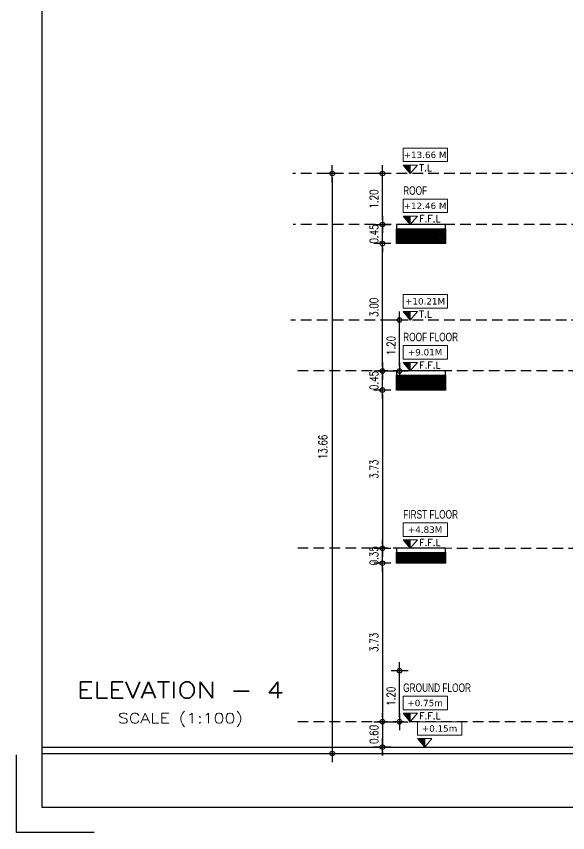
# Model space of a CAD drawing. Header units: millimetres. Extents: x -11627 to -10952, y 10244 to 10588.
# Drawn here: x -11051.57 to -11038.59, y 10392.04 to 10411.27 of the extents above; entities that cross this region are included whole.
import ezdxf
from ezdxf.enums import TextEntityAlignment as Align

# ---------------------------------------------------------------- set-up
doc = ezdxf.new("R2010")
doc.units = ezdxf.units.MM
doc.header["$PDMODE"] = 35
doc.linetypes.add('HIDDEN', pattern=[0.375, 0.25, -0.125])
doc.layers.get('0').update_dxf_attribs({"lineweight": 5})
doc.layers.get('DEFPOINTS').update_dxf_attribs({"lineweight": 5})
for name, color, linetype in [('A-ELEV MOULDING', 15, 'Continuous'), ('A-FINISHING', 52, 'Continuous'), ('A-OUTER DIMENSION', 52, 'Continuous'), ('A-REFLECT UP', 8, 'HIDDEN'), ('A-ROAD', 43, 'Continuous')]:
    doc.layers.add(name, color=color, linetype=linetype)
for name, color, linetype, lineweight in [('A-GEN-TEXT.', 3, 'Continuous', 13), ('A-LEVEL TAG', 23, 'Continuous', 9), ('A-TEXT', 3, 'Continuous', 13), ('A-WALL', 4, 'Continuous', 30), ('BORDER A1', 7, 'Continuous', 100), ('HATCH', 8, 'Continuous', 0), ('Title Block', 7, 'Continuous', 0)]:
    doc.layers.add(name, color=color, linetype=linetype, lineweight=lineweight)
doc.styles.add('frame', font='verdana.ttf', dxfattribs={"width": 5})
doc.styles.add('GROUND FLOOR XREF - option 3$0$VILLA GF XREF$0$ROMANC', font='romanc__.ttf')
doc.styles.add('SIMPLEX', font='romans.shx', dxfattribs={"width": 0.75})
doc.styles.add('TEXTN', font='techl___.ttf', dxfattribs={"height": 0.15})
doc.styles.add('TEXTS', font='arial.ttf', dxfattribs={"width": 0.8})
doc.styles.add('Title-Big', font='ROMANS.shx', dxfattribs={"height": 0.5})
doc.styles.add('Title-Small', font='ROMANS.shx', dxfattribs={"height": 0.25})
doc.dimstyles.new('D100', dxfattribs={"dimtxt": 0.2, "dimasz": 0.1, "dimexe": 0.18, "dimexo": 0.0625, "dimgap": 0.1, "dimtad": 1, "dimzin": 0, "dimdsep": 46, "dimtxsty": 'SIMPLEX', "dimblk": 'DOT1', "dimcen": 0.1, "dimse1": 1, "dimse2": 1, "dimclrd": 256, "dimclre": 256, "dimclrt": 256, "dimadec": 0, "dimazin": 0, "dimtfac": 5, "dimtix": 1, "dimtmove": 2, "dimatfit": 3, "dimfxl": 1, "dimtolj": 1, "dimtzin": 0, "dimlwd": -1, "dimlwe": -1, "dimarcsym": 0})

# ---------------------------------------------------------------- blocks, each defined once
blk = doc.blocks.new('TAG-ELE-LVL')
at = {"layer": 'A-LEVEL TAG'}
for p, q in [((-0.21, 0.35), (-0.21, 0.75)), ((-0.21, 0.75), (1.09, 0.75)), ((1.09, 0.35), (1.09, 0.75)), ((-0.21, 0.35), (1.09, 0.35)), ((0, 0), (0, 0.25))]:
    blk.add_line(p, q, dxfattribs=at)
blk.add_lwpolyline([(0, 0), (0.21, 0.25), (-0.21, 0.25)], close=True, dxfattribs=at)
at = {"layer": 'A-LEVEL TAG', "color": 251}
blk.add_solid([(-0.21, 0.25), (0, 0), (0, 0.25)], dxfattribs=at)
at = {"layer": 'A-LEVEL TAG', "color": 50, "style": 'TEXTS', "width": 0.75}
blk.add_attdef('FLOOR-NAME', text='', height=0.25, dxfattribs=at).set_placement((-0.21, 0.8), align=Align.BOTTOM_LEFT)
blk.add_attdef('LVL', text='', height=0.225, dxfattribs=at).set_placement((0.44, 0.55), align=Align.MIDDLE_CENTER)
at = {"layer": 'A-LEVEL TAG', "color": 50, "style": 'TEXTN', "width": 0.75}
blk.add_attdef('-', (0.361, 0.07), '', height=0.175, dxfattribs=at)
blk = doc.blocks.new('DOT1')
at = {"color": 0}
for p, q in [((0, -2), (0, 2)), ((-2, 0), (2, 0))]:
    blk.add_line(p, q, dxfattribs=at)
blk.add_circle((0, 0), 0.54, dxfattribs=at)
blk = doc.blocks.new('*D175')
at = {"layer": 'A-OUTER DIMENSION', "transparency": 16777216}
blk.add_line((-11042.95, 10402.37), (-11042.95, 10398.842), dxfattribs=at)
at = {"layer": 'DEFPOINTS', "color": 0, "transparency": 16777216}
for p in [(-11042.193, 10402.47), (-11042.95, 10398.742), (-11042.193, 10398.742)]:
    blk.add_point(p, dxfattribs=at)
at = {"layer": 'A-OUTER DIMENSION', "transparency": 16777216, "xscale": 0.1, "yscale": 0.1, "zscale": 0.1}
for p, rotation in [((-11042.95, 10402.47), 90), ((-11042.95, 10398.742), 270)]:
    blk.add_blockref('DOT1', p, dxfattribs=dict(at, rotation=rotation))
at = {"layer": 'A-OUTER DIMENSION', "transparency": 16777216, "insert": (-11043.15, 10400.606), "char_height": 0.2, "attachment_point": 5, "rotation": 90, "style": 'SIMPLEX'}
blk.add_mtext('\\A1;3.73', dxfattribs=at)
blk = doc.blocks.new('*D176')
at = {"layer": 'A-OUTER DIMENSION', "transparency": 16777216}
blk.add_line((-11042.95, 10403.02), (-11042.95, 10405.82), dxfattribs=at)
at = {"layer": 'DEFPOINTS', "color": 0, "transparency": 16777216}
for p in [(-11042.962, 10405.92), (-11042.95, 10405.92), (-11042.95, 10402.92)]:
    blk.add_point(p, dxfattribs=at)
at = {"layer": 'A-OUTER DIMENSION', "transparency": 16777216, "xscale": 0.1, "yscale": 0.1, "zscale": 0.1}
for p, rotation in [((-11042.95, 10405.92), 90), ((-11042.95, 10402.92), 270)]:
    blk.add_blockref('DOT1', p, dxfattribs=dict(at, rotation=rotation))
at = {"layer": 'A-OUTER DIMENSION', "transparency": 16777216, "insert": (-11043.15, 10404.42), "char_height": 0.2, "attachment_point": 5, "rotation": 90, "style": 'SIMPLEX'}
blk.add_mtext('\\A1;3.00', dxfattribs=at)
blk = doc.blocks.new('*D177')
at = {"layer": 'A-OUTER DIMENSION', "transparency": 16777216}
blk.add_line((-11042.95, 10398.292), (-11042.95, 10394.759), dxfattribs=at)
at = {"layer": 'DEFPOINTS', "color": 0, "transparency": 16777216}
for p in [(-11042.95, 10398.392), (-11042.95, 10394.659), (-11042.95, 10394.659)]:
    blk.add_point(p, dxfattribs=at)
at = {"layer": 'A-OUTER DIMENSION', "transparency": 16777216, "xscale": 0.1, "yscale": 0.1, "zscale": 0.1}
for p, rotation in [((-11042.95, 10398.392), 90), ((-11042.95, 10394.659), 270)]:
    blk.add_blockref('DOT1', p, dxfattribs=dict(at, rotation=rotation))
at = {"layer": 'A-OUTER DIMENSION', "transparency": 16777216, "insert": (-11043.15, 10396.525), "char_height": 0.2, "attachment_point": 5, "rotation": 90, "style": 'SIMPLEX'}
blk.add_mtext('\\A1;3.73', dxfattribs=at)
blk = doc.blocks.new('*D178')
at = {"layer": 'A-OUTER DIMENSION', "transparency": 16777216}
blk.add_line((-11044.131, 10407.47), (-11044.131, 10394.009), dxfattribs=at)
at = {"layer": 'DEFPOINTS', "color": 0, "transparency": 16777216}
for p in [(-11038.857, 10407.57, 0.002), (-11044.131, 10393.909), (-11040.484, 10393.909)]:
    blk.add_point(p, dxfattribs=at)
at = {"layer": 'A-OUTER DIMENSION', "transparency": 16777216, "xscale": 0.1, "yscale": 0.1, "zscale": 0.1}
for p, rotation in [((-11044.131, 10407.57), 90), ((-11044.131, 10393.909), 270)]:
    blk.add_blockref('DOT1', p, dxfattribs=dict(at, rotation=rotation))
at = {"layer": 'A-OUTER DIMENSION', "transparency": 16777216, "insert": (-11044.352, 10401.13), "char_height": 0.2, "attachment_point": 5, "rotation": 90, "style": 'SIMPLEX'}
blk.add_mtext('\\A1;13.66', dxfattribs=at)
blk = doc.blocks.new('*D179')
at = {"layer": 'A-OUTER DIMENSION', "transparency": 16777216}
for p, q in [((-11042.95, 10394.759), (-11042.95, 10394.859)), ((-11042.95, 10394.659), (-11042.95, 10394.059)), ((-11042.95, 10393.959), (-11042.95, 10393.859))]:
    blk.add_line(p, q, dxfattribs=at)
at = {"layer": 'DEFPOINTS', "color": 0, "transparency": 16777216}
for p in [(-11042.95, 10394.659), (-11042.95, 10394.059), (-11042.95, 10394.059)]:
    blk.add_point(p, dxfattribs=at)
at = {"layer": 'A-OUTER DIMENSION', "transparency": 16777216, "xscale": 0.1, "yscale": 0.1, "zscale": 0.1}
for p, rotation in [((-11042.95, 10394.659), 270), ((-11042.95, 10394.059), 90)]:
    blk.add_blockref('DOT1', p, dxfattribs=dict(at, rotation=rotation))
at = {"layer": 'A-OUTER DIMENSION', "transparency": 16777216, "insert": (-11043.15, 10394.359), "char_height": 0.2, "attachment_point": 5, "rotation": 90, "style": 'SIMPLEX'}
blk.add_mtext('\\A1;0.60', dxfattribs=at)
blk = doc.blocks.new('*D180')
at = {"layer": 'A-OUTER DIMENSION', "transparency": 16777216}
for p, q in [((-11042.95, 10398.842), (-11042.95, 10398.942)), ((-11042.95, 10398.392), (-11042.95, 10398.742)), ((-11042.95, 10398.292), (-11042.95, 10398.192))]:
    blk.add_line(p, q, dxfattribs=at)
at = {"layer": 'DEFPOINTS', "color": 0, "transparency": 16777216}
for p in [(-11042.95, 10398.742), (-11042.95, 10398.742), (-11042.95, 10398.392)]:
    blk.add_point(p, dxfattribs=at)
at = {"layer": 'A-OUTER DIMENSION', "transparency": 16777216, "xscale": 0.1, "yscale": 0.1, "zscale": 0.1}
for p, rotation in [((-11042.95, 10398.742), 270), ((-11042.95, 10398.392), 90)]:
    blk.add_blockref('DOT1', p, dxfattribs=dict(at, rotation=rotation))
at = {"layer": 'A-OUTER DIMENSION', "transparency": 16777216, "insert": (-11043.15, 10398.567), "char_height": 0.2, "attachment_point": 5, "rotation": 90, "style": 'SIMPLEX'}
blk.add_mtext('\\A1;0.35', dxfattribs=at)
blk = doc.blocks.new('*D181')
at = {"layer": 'A-OUTER DIMENSION', "transparency": 16777216}
for p, q in [((-11042.95, 10403.02), (-11042.95, 10403.12)), ((-11042.95, 10402.47), (-11042.95, 10402.92)), ((-11042.95, 10402.37), (-11042.95, 10402.27))]:
    blk.add_line(p, q, dxfattribs=at)
at = {"layer": 'DEFPOINTS', "color": 0, "transparency": 16777216}
for p in [(-11042.95, 10402.92), (-11042.95, 10402.92), (-11042.95, 10402.47)]:
    blk.add_point(p, dxfattribs=at)
at = {"layer": 'A-OUTER DIMENSION', "transparency": 16777216, "xscale": 0.1, "yscale": 0.1, "zscale": 0.1}
for p, rotation in [((-11042.95, 10402.92), 270), ((-11042.95, 10402.47), 90)]:
    blk.add_blockref('DOT1', p, dxfattribs=dict(at, rotation=rotation))
at = {"layer": 'A-OUTER DIMENSION', "transparency": 16777216, "insert": (-11043.15, 10402.695), "char_height": 0.2, "attachment_point": 5, "rotation": 90, "style": 'SIMPLEX'}
blk.add_mtext('\\A1;0.45', dxfattribs=at)
blk = doc.blocks.new('*D182')
at = {"layer": 'A-OUTER DIMENSION', "transparency": 16777216}
for p, q in [((-11042.95, 10406.47), (-11042.95, 10406.57)), ((-11042.95, 10405.92), (-11042.95, 10406.37)), ((-11042.95, 10405.82), (-11042.95, 10405.72))]:
    blk.add_line(p, q, dxfattribs=at)
at = {"layer": 'DEFPOINTS', "color": 0, "transparency": 16777216}
for p in [(-11042.95, 10406.37), (-11042.95, 10406.37), (-11042.95, 10405.92)]:
    blk.add_point(p, dxfattribs=at)
at = {"layer": 'A-OUTER DIMENSION', "transparency": 16777216, "xscale": 0.1, "yscale": 0.1, "zscale": 0.1}
for p, rotation in [((-11042.95, 10406.37), 270), ((-11042.95, 10405.92), 90)]:
    blk.add_blockref('DOT1', p, dxfattribs=dict(at, rotation=rotation))
at = {"layer": 'A-OUTER DIMENSION', "transparency": 16777216, "insert": (-11043.15, 10406.145), "char_height": 0.2, "attachment_point": 5, "rotation": 90, "style": 'SIMPLEX'}
blk.add_mtext('\\A1;0.45', dxfattribs=at)
blk = doc.blocks.new('*D183')
at = {"layer": 'A-OUTER DIMENSION', "transparency": 16777216}
blk.add_line((-11042.95, 10406.47), (-11042.95, 10407.47), dxfattribs=at)
at = {"layer": 'DEFPOINTS', "color": 0, "transparency": 16777216}
for p in [(-11043.31, 10407.57), (-11042.95, 10407.57), (-11042.95, 10406.37)]:
    blk.add_point(p, dxfattribs=at)
at = {"layer": 'A-OUTER DIMENSION', "transparency": 16777216, "xscale": 0.1, "yscale": 0.1, "zscale": 0.1}
for p, rotation in [((-11042.95, 10407.57), 90), ((-11042.95, 10406.37), 270)]:
    blk.add_blockref('DOT1', p, dxfattribs=dict(at, rotation=rotation))
at = {"layer": 'A-OUTER DIMENSION', "transparency": 16777216, "insert": (-11043.15, 10406.97), "char_height": 0.2, "attachment_point": 5, "rotation": 90, "style": 'SIMPLEX'}
blk.add_mtext('\\A1;1.20', dxfattribs=at)
blk = doc.blocks.new('*D184')
at = {"layer": 'A-OUTER DIMENSION', "transparency": 16777216}
blk.add_line((-11042.548, 10403.02), (-11042.548, 10404.02), dxfattribs=at)
at = {"layer": 'DEFPOINTS', "color": 0, "transparency": 16777216}
for p in [(-11042.548, 10404.12), (-11042.548, 10404.12), (-11042.619, 10402.92)]:
    blk.add_point(p, dxfattribs=at)
at = {"layer": 'A-OUTER DIMENSION', "transparency": 16777216, "xscale": 0.1, "yscale": 0.1, "zscale": 0.1}
for p, rotation in [((-11042.548, 10404.12), 90), ((-11042.548, 10402.92), 270)]:
    blk.add_blockref('DOT1', p, dxfattribs=dict(at, rotation=rotation))
at = {"layer": 'A-OUTER DIMENSION', "transparency": 16777216, "insert": (-11042.748, 10403.52), "char_height": 0.2, "attachment_point": 5, "rotation": 90, "style": 'SIMPLEX'}
blk.add_mtext('\\A1;1.20', dxfattribs=at)
blk = doc.blocks.new('*D185')
at = {"layer": 'A-OUTER DIMENSION', "transparency": 16777216}
blk.add_line((-11042.548, 10394.759), (-11042.548, 10395.759), dxfattribs=at)
at = {"layer": 'DEFPOINTS', "color": 0, "transparency": 16777216}
for p in [(-11042.548, 10395.859), (-11042.548, 10395.859), (-11042.619, 10394.659)]:
    blk.add_point(p, dxfattribs=at)
at = {"layer": 'A-OUTER DIMENSION', "transparency": 16777216, "xscale": 0.1, "yscale": 0.1, "zscale": 0.1}
for p, rotation in [((-11042.548, 10395.859), 90), ((-11042.548, 10394.659), 270)]:
    blk.add_blockref('DOT1', p, dxfattribs=dict(at, rotation=rotation))
at = {"layer": 'A-OUTER DIMENSION', "transparency": 16777216, "insert": (-11042.748, 10395.259), "char_height": 0.2, "attachment_point": 5, "rotation": 90, "style": 'SIMPLEX'}
blk.add_mtext('\\A1;1.20', dxfattribs=at)
blk = doc.blocks.new('Title')
at = {"color": 4, "style": 'Title-Big'}
blk.add_attdef('DRAWNAME', text='', height=0.4, dxfattribs=at).set_placement((0, 0), align=Align.MIDDLE_CENTER)
at = {"color": 0, "style": 'Title-Small'}
blk.add_attdef('SCALE', text='', height=0.25, dxfattribs=at).set_placement((0, -0.688), align=Align.MIDDLE_CENTER)
blk = doc.blocks.new('ADM FRAME-A2')
at = {"layer": 'BORDER A1', "lineweight": 25}
blk.add_lwpolyline([(-58.529, 2.457), (-11.557, 2.457), (-11.557, 40.943), (-58.529, 40.943)], close=True, dxfattribs=at)
blk.add_lwpolyline([(-57.297, 1.856), (-59.13, 1.856), (-59.13, 3.689)], dxfattribs=at)

msp = doc.modelspace()

# ---------------------------------------------------------------- hatches: boundary and pattern name
at = {"layer": 'HATCH'}
h = msp.add_hatch(dxfattribs=at)
h.set_pattern_fill('ANSI31', color=256, scale=0.2, style=0)
h.set_pattern_definition([(45, (-11062.787084, 10371.615656), (-0.01767767, 0.01767767), [])])
h.paths.add_polyline_path([(-11042.619, 10406.27), (-11042.619, 10405.92), (-11041.469, 10405.92), (-11041.469, 10406.27)])
h = msp.add_hatch(dxfattribs=at)
h.set_pattern_fill('ANSI31', color=256, scale=0.2, style=0)
h.set_pattern_definition([(45, (-11062.787084, 10368.165656), (-0.01767767, 0.01767767), [])])
h.paths.add_polyline_path([(-11042.619, 10402.82), (-11042.619, 10402.47), (-11041.469, 10402.47), (-11041.469, 10402.82)])
h = msp.add_hatch(dxfattribs=at)
h.set_pattern_fill('ANSI31', color=256, scale=0.2, style=0)
h.set_pattern_definition([(45, (-11062.787084, 10364.037771), (-0.01767767, 0.01767767), [])])
h.paths.add_polyline_path([(-11042.619, 10398.642), (-11042.619, 10398.392), (-11041.469, 10398.392), (-11041.469, 10398.642)])

# ---------------------------------------------------------------- linework, layer by layer
at = {"layer": 'A-ELEV MOULDING'}
msp.add_line((-11050.969, 10394.059, 5.554), (-11005.369, 10394.059, 5.554), dxfattribs=at)
at = {"layer": 'A-FINISHING', "elevation": 5.547}
for points in [[(-11041.469, 10406.27), (-11041.469, 10406.37), (-11042.619, 10406.37), (-11042.619, 10406.27)], [(-11041.469, 10402.82), (-11041.469, 10402.92), (-11042.619, 10402.92), (-11042.619, 10402.82)], [(-11041.469, 10398.642), (-11041.469, 10398.742), (-11042.619, 10398.742), (-11042.619, 10398.642)]]:
    msp.add_lwpolyline(points, dxfattribs=at)
at = {"layer": 'A-REFLECT UP'}
for p, q in [((-11026.62, 10407.57, 5.547), (-11045.063, 10407.57, 5.547)), ((-11026.62, 10406.37, 5.547), (-11045.054, 10406.37, 5.547)), ((-11026.62, 10404.12, 5.547), (-11045.106, 10404.12, 5.547)), ((-11015.82, 10402.92, 5.547), (-11045.054, 10402.92, 5.547)), ((-11015.82, 10398.691, 5.547), (-11045.066, 10398.749, 5.547)), ((-11015.82, 10394.659, 5.547), (-11045.058, 10394.659, 5.547))]:
    msp.add_line(p, q, dxfattribs=at)
at = {"layer": 'A-ROAD'}
msp.add_line((-11050.969, 10393.909, 5.554), (-11005.369, 10393.909, 5.554), dxfattribs=at)
at = {"layer": 'A-WALL', "elevation": 5.547}
for points in [[(-11042.619, 10405.92), (-11042.619, 10406.27), (-11041.469, 10406.27), (-11041.469, 10405.92)], [(-11042.619, 10402.47), (-11042.619, 10402.82), (-11041.469, 10402.82), (-11041.469, 10402.47)], [(-11042.619, 10398.392), (-11042.619, 10398.642), (-11041.469, 10398.642), (-11041.469, 10398.392)]]:
    msp.add_lwpolyline(points, close=True, dxfattribs=at)

# ---------------------------------------------------------------- block references
at = {"layer": 'A-LEVEL TAG'}
ref = msp.add_blockref('TAG-ELE-LVL', (-11042.294, 10407.57, 5.547), dxfattribs=dict(at, xscale=0.8, yscale=0.8))
ref.add_attrib('-', 'T.L', (-11042.082, 10407.626, 5.547), dxfattribs={"layer": 'A-GEN-TEXT.', "height": 0.16, "style": 'GROUND FLOOR XREF - option 3$0$VILLA GF XREF$0$ROMANC'})
ref.add_attrib('LVL', '+13.66 M', dxfattribs={"layer": 'A-GEN-TEXT.', "height": 0.1503, "style": 'frame'}).set_placement((-11041.946, 10408.01, 5.547), align=Align.MIDDLE_CENTER)
ref = msp.add_blockref('TAG-ELE-LVL', (-11042.294, 10406.37, 5.547), dxfattribs=dict(at, xscale=0.8, yscale=0.8))
ref.add_attrib('FLOOR-NAME', 'ROOF', dxfattribs={"color": 50, "height": 0.2, "style": 'TEXTS', "width": 0.7}).set_placement((-11042.462, 10407.01, 5.547), align=Align.BOTTOM_LEFT)
ref.add_attrib('-', 'F.F.L', (-11042.082, 10406.426, 5.547), dxfattribs={"layer": 'A-GEN-TEXT.', "height": 0.16, "style": 'GROUND FLOOR XREF - option 3$0$VILLA GF XREF$0$ROMANC'})
ref.add_attrib('LVL', '+12.46 M', dxfattribs={"layer": 'A-GEN-TEXT.', "height": 0.1503, "style": 'frame'}).set_placement((-11041.946, 10406.81, 5.547), align=Align.MIDDLE_CENTER)
ref = msp.add_blockref('TAG-ELE-LVL', (-11042.294, 10404.12, 5.547), dxfattribs=dict(at, xscale=0.8, yscale=0.8))
ref.add_attrib('-', 'T.L', (-11042.082, 10404.176, 5.547), dxfattribs={"layer": 'A-GEN-TEXT.', "height": 0.16, "style": 'GROUND FLOOR XREF - option 3$0$VILLA GF XREF$0$ROMANC'})
ref.add_attrib('LVL', '+10.21M', dxfattribs={"layer": 'A-GEN-TEXT.', "height": 0.1503, "style": 'frame'}).set_placement((-11041.946, 10404.56, 5.547), align=Align.MIDDLE_CENTER)
ref = msp.add_blockref('TAG-ELE-LVL', (-11042.294, 10402.92, 5.547), dxfattribs=dict(at, xscale=0.8, yscale=0.8))
ref.add_attrib('FLOOR-NAME', 'ROOF FLOOR', dxfattribs={"color": 50, "height": 0.2, "style": 'TEXTS', "width": 0.7}).set_placement((-11042.462, 10403.56, 5.547), align=Align.BOTTOM_LEFT)
ref.add_attrib('-', 'F.F.L', (-11042.082, 10402.976, 5.547), dxfattribs={"layer": 'A-GEN-TEXT.', "height": 0.16, "style": 'GROUND FLOOR XREF - option 3$0$VILLA GF XREF$0$ROMANC'})
ref.add_attrib('LVL', '+9.01M', dxfattribs={"layer": 'A-GEN-TEXT.', "height": 0.1503, "style": 'frame'}).set_placement((-11041.946, 10403.36, 5.547), align=Align.MIDDLE_CENTER)
ref = msp.add_blockref('TAG-ELE-LVL', (-11042.294, 10398.742, 5.547), dxfattribs=dict(at, xscale=0.8, yscale=0.8))
ref.add_attrib('FLOOR-NAME', 'FIRST FLOOR', dxfattribs={"color": 50, "height": 0.2, "style": 'TEXTS', "width": 0.7}).set_placement((-11042.462, 10399.382, 5.547), align=Align.BOTTOM_LEFT)
ref.add_attrib('-', 'F.F.L', (-11042.082, 10398.798, 5.547), dxfattribs={"layer": 'A-GEN-TEXT.', "height": 0.16, "style": 'GROUND FLOOR XREF - option 3$0$VILLA GF XREF$0$ROMANC'})
ref.add_attrib('LVL', '+4.83M', dxfattribs={"layer": 'A-GEN-TEXT.', "height": 0.1503, "style": 'frame'}).set_placement((-11041.946, 10399.182, 5.547), align=Align.MIDDLE_CENTER)
ref = msp.add_blockref('TAG-ELE-LVL', (-11042.294, 10394.659, 5.547), dxfattribs=dict(at, xscale=0.8, yscale=0.8))
ref.add_attrib('FLOOR-NAME', 'GROUND FLOOR', dxfattribs={"color": 50, "height": 0.2, "style": 'TEXTS', "width": 0.7}).set_placement((-11042.462, 10395.299, 5.547), align=Align.BOTTOM_LEFT)
ref.add_attrib('-', 'F.F.L', (-11042.082, 10394.715, 5.547), dxfattribs={"layer": 'A-GEN-TEXT.', "height": 0.16, "style": 'GROUND FLOOR XREF - option 3$0$VILLA GF XREF$0$ROMANC'})
ref.add_attrib('LVL', '+0.75m', dxfattribs={"layer": 'A-GEN-TEXT.', "height": 0.1503, "style": 'frame'}).set_placement((-11041.946, 10395.099, 5.547), align=Align.MIDDLE_CENTER)
ref = msp.add_blockref('TAG-ELE-LVL', (-11041.953, 10394.059, 5.547), dxfattribs=dict(at, xscale=0.8, yscale=0.8))
ref.add_attrib('LVL', '+0.15m', dxfattribs={"layer": 'A-GEN-TEXT.', "height": 0.1503, "style": 'frame'}).set_placement((-11041.605, 10394.499, 5.547), align=Align.MIDDLE_CENTER)
at = {"layer": 'A-TEXT', "linetype": 'ByBlock'}
ref = msp.add_blockref('Title', (-11047.704, 10395.402, 5.554), dxfattribs=dict(at, xscale=1.5, yscale=1.2))
ref.add_attrib('DRAWNAME', 'ELEVATION - 4', dxfattribs={"layer": '0', "color": 4, "height": 0.384, "style": 'Title-Big', "width": 1.25}).set_placement((-11047.704, 10395.402, 5.554), align=Align.MIDDLE_CENTER)
ref.add_attrib('SCALE', 'SCALE (1:100)', dxfattribs={"layer": '0', "color": 0, "height": 0.24, "style": 'Title-Small', "width": 1.25}).set_placement((-11047.704, 10394.741, 5.554), align=Align.MIDDLE_CENTER)
at = {"layer": 'Title Block'}
msp.add_blockref('ADM FRAME-A2', (-10992.44, 10390.189, -0.001), dxfattribs=at)

# ---------------------------------------------------------------- dimensions: what is measured, and where the dimension line sits
at = {"layer": 'A-OUTER DIMENSION'}
dim = msp.add_linear_dim(base=(-11044.131, 10393.909, 5.547), p1=(-11038.857, 10407.57, 5.549), p2=(-11040.484, 10393.909, 5.547), angle=90, dimstyle='D100', dxfattribs=at)
dim.commit()
dim.dimension.update_dxf_attribs({"geometry": '*D178', "text_midpoint": (-11044.352, 10401.13, 5.547), "dimtype": 160})
for base, p1, p2, picture, middle in [((-11042.95, 10407.57, 5.547), (-11042.95, 10406.37, 5.547), (-11043.31, 10407.57, 5.547), '*D183', (-11043.15, 10406.97, 5.547)), ((-11042.95, 10406.37, 5.547), (-11042.95, 10405.92, 5.547), (-11042.95, 10406.37, 5.547), '*D182', (-11043.15, 10406.145, 5.547)), ((-11042.95, 10405.92, 5.547), (-11042.95, 10402.92, 5.547), (-11042.962, 10405.92, 5.547), '*D176', (-11043.15, 10404.42, 5.547)), ((-11042.548, 10404.12, 5.547), (-11042.619, 10402.92, 5.547), (-11042.548, 10404.12, 5.547), '*D184', (-11042.748, 10403.52, 5.547)), ((-11042.95, 10402.92, 5.547), (-11042.95, 10402.47, 5.547), (-11042.95, 10402.92, 5.547), '*D181', (-11043.15, 10402.695, 5.547)), ((-11042.95, 10398.742, 5.547), (-11042.193, 10402.47, 5.547), (-11042.193, 10398.742, 5.547), '*D175', (-11043.15, 10400.606, 5.547)), ((-11042.95, 10398.742, 5.547), (-11042.95, 10398.392, 5.547), (-11042.95, 10398.742, 5.547), '*D180', (-11043.15, 10398.567, 5.547)), ((-11042.95, 10394.659, 5.547), (-11042.95, 10398.392, 5.547), (-11042.95, 10394.659, 5.547), '*D177', (-11043.15, 10396.525, 5.547)), ((-11042.548, 10395.859, 5.547), (-11042.619, 10394.659, 5.547), (-11042.548, 10395.859, 5.547), '*D185', (-11042.748, 10395.259, 5.547)), ((-11042.95, 10394.059, 5.547), (-11042.95, 10394.659, 5.547), (-11042.95, 10394.059, 5.547), '*D179', (-11043.15, 10394.359, 5.547))]:
    dim = msp.add_linear_dim(base=base, p1=p1, p2=p2, angle=90, dimstyle='D100', dxfattribs=at)
    dim.commit()
    dim.dimension.update_dxf_attribs({"geometry": picture, "text_midpoint": middle})

doc.saveas('drawing.dxf')
